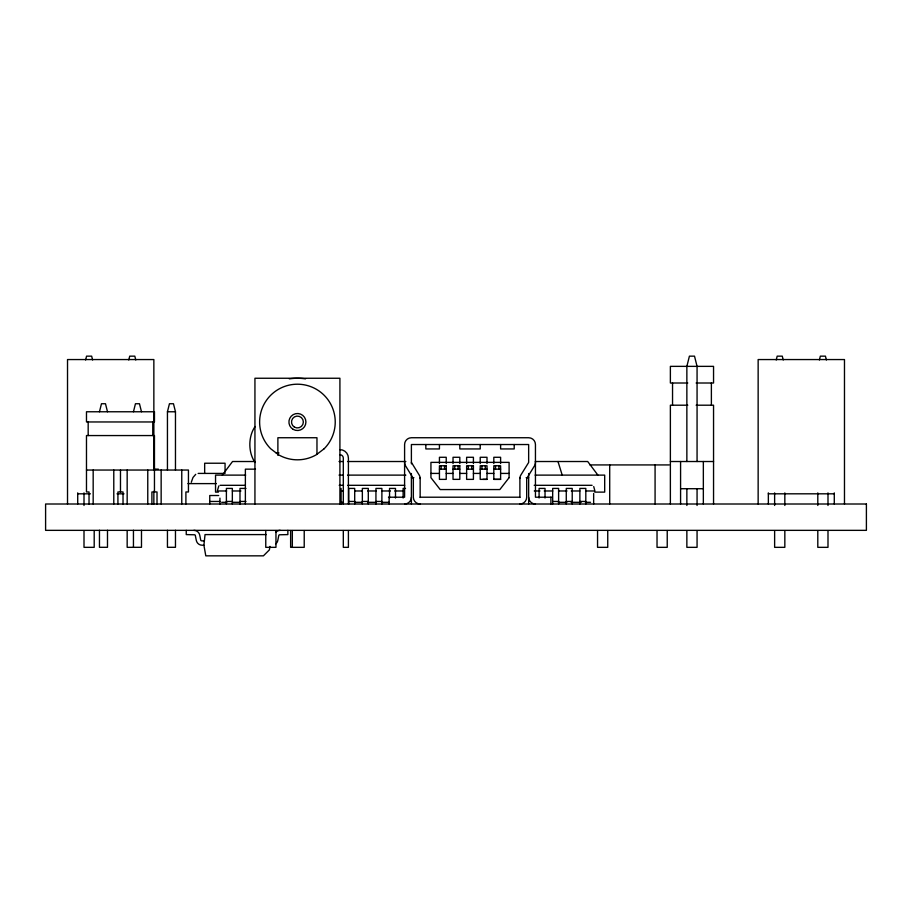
<?xml version="1.0" encoding="UTF-8"?>
<svg xmlns="http://www.w3.org/2000/svg" width="912" height="912" viewBox="0 0 912 912"><rect width="100%" height="100%" fill="white"/><g stroke="black" fill="none" stroke-linecap="round" stroke-linejoin="round"><path stroke-width="1.37" d="M269.986 546.391L269.371 549.89L263.42 555.841L205.793 555.841L203.912 545.216L205.04 534.592L266.224 534.592M191.292 482.266L192.991 477.489L195.715 474.343M85.603 359.989L86.56 356.159L91.656 356.159L92.614 359.989M99.465 411.768L101.471 403.742L105.484 403.742L107.491 411.768M128.763 359.989L129.721 356.159L134.816 356.159L135.774 359.989M133.448 411.768L135.455 403.742L139.468 403.742L141.485 411.768M167.443 470.045L167.443 411.768L169.45 403.742L173.462 403.742L175.469 411.768L175.469 470.045M776.226 359.989L777.184 356.159L782.279 356.159L783.237 359.989M819.386 359.989L820.344 356.159L825.44 356.159L826.397 359.989M222.334 475.118L232.537 461.518L255.166 461.518M218.823 485.925L217.307 490.975L226.678 490.975M482.938 479.359L487.008 479.359L487.008 465.77L480.214 465.77L480.214 479.37L487.008 479.37M493.814 479.37L500.608 479.359L500.608 465.77L493.814 465.77L493.814 479.37L500.608 479.37M687.796 383.006L670.377 383.006L670.377 366.362L713.549 366.362L713.549 383.006L696.13 383.006M687.796 405.202L670.377 405.202L670.377 504.005M696.13 405.202L713.549 405.202L713.549 504.005M167.443 411.768L175.469 411.768M276.188 452.968L279.015 452.968M339.025 461.518L343.288 461.518M347.552 461.518L405.851 461.518M535.241 461.518L587.704 461.518L597.896 475.118M670.377 461.518L713.549 461.518M589.904 464.926L669.18 464.926M154.983 469.156L158.392 469.156M255.485 469.156L245.374 469.156L245.374 504.005M439.436 469.167L446.23 469.167M453.025 469.167L459.819 469.167M466.625 469.167L473.419 469.167M480.214 469.167L487.008 469.167M493.814 469.167L500.608 469.167M86.48 470.045L188.442 470.045L188.442 491.967L185.9 491.967L185.9 504.005M198.155 473.419L225.059 473.419M430.931 473.419L439.436 473.419M446.23 473.419L453.025 473.419M459.819 473.419L466.625 473.419M473.419 473.419L480.214 473.419M487.008 473.419L493.814 473.419M500.608 473.419L509.101 473.419M245.67 475.118L215.54 475.118L215.54 492.115L218.378 492.115M339.047 475.118L343.368 475.118M347.575 475.118L405.851 475.118M535.105 475.118L604.69 475.118L604.69 492.115L594.749 492.115M411.392 477.671L413.888 477.671M526.144 477.671L528.652 477.671M187.952 483.611L216.269 483.611M220.123 485.309L245.271 485.309M339.207 485.309L343.482 485.309M347.746 485.309L404.677 485.309M534.204 485.309L592.082 485.309M245.944 488.422L239.993 488.422L239.993 504.005M405.509 488.422L403.127 488.422L403.127 498.02M680.58 488.718L703.346 488.718M232.366 490.975L240.916 490.975M340.598 490.975L343.448 490.975M354.836 490.975L361.961 490.975M367.661 490.975L376.2 490.975M381.9 490.975L390.439 490.975M394.714 490.975L403.252 490.975M534.272 490.975L539.972 490.975M544.236 490.975L552.786 490.975M558.475 490.975L567.025 490.975M571.3 490.975L579.838 490.975M585.538 490.975L594.909 490.975L593.723 486.575M77.714 493.814L90.425 493.814M116.998 493.814L124.009 493.814M768.349 493.814L834.286 493.814M218.686 495.512L209.76 495.512L209.76 504.005M388.455 497.211L404.597 497.211L404.597 444.532A6.794 6.794 0 0 1 411.392 437.737L528.652 437.737A6.794 6.794 0 0 1 535.447 444.532L535.447 497.211L551.589 497.211M420.147 497.211L519.897 497.211M209.76 501.463L219.952 501.463M226.393 501.452L232.343 501.452M239.993 501.452L245.944 501.452M348.749 501.452L354.7 501.452M362.349 501.452L368.3 501.452M375.938 501.452L381.889 501.452M552.672 501.452L558.623 501.452M566.272 501.452L572.223 501.452M579.872 501.452L585.812 501.452M221.684 502.307L226.814 502.307M232.503 502.307L239.617 502.307M340.655 502.307L343.493 502.307M354.882 502.307L361.996 502.307M367.684 502.307L376.223 502.307M381.911 502.307L389.025 502.307M558.361 502.307L566.899 502.307M571.163 502.307L581.126 502.307M585.401 502.307L590.531 502.307M203.912 540.964L201.37 540.782A1.699 1.699 0 0 1 200.765 540.269L199.785 535.355A5.951 5.951 0 0 0 193.914 530.351M203.912 545.216L202.133 545.216A5.951 5.951 0 0 1 196.262 540.212L195.293 535.298A1.699 1.699 0 0 0 194.689 534.785L186.242 534.592L186.242 530.351M411.392 462.373L419.235 475.118A6.794 6.794 0 0 1 420.147 478.515M557.984 461.518L562.214 475.118M844.478 504.005L844.478 359.556L758.146 359.556L758.146 504.005M834.286 492.879L834.286 504.005M827.993 492.902L827.993 505.465M827.993 530.59L827.993 547.337L817.802 547.337L817.802 530.59M817.802 492.902L817.802 505.465M784.833 492.902L784.833 505.465M784.833 530.59L784.833 547.337L774.63 547.337L774.63 530.59M774.63 492.902L774.63 505.465M768.349 492.879L768.349 504.005M711.383 383.006L711.383 405.202M703.346 461.518L703.346 504.005M697.064 461.518L697.064 366.362L694.511 356.159L689.415 356.159L686.861 366.362L686.861 461.518M697.064 488.718L697.064 505.465M697.064 530.59L697.064 547.337L686.861 547.337L686.861 530.59M686.861 488.718L686.861 505.465M680.58 461.518L680.58 504.005M672.543 383.006L672.543 405.202M667.231 530.567L667.231 547.337L657.028 547.337L657.028 530.567M655.078 464.926L655.078 504.005M609.706 464.926L609.706 504.005M607.745 530.567L607.745 547.337L597.554 547.337L597.554 530.567M593.655 493.438L593.655 504.005M585.812 504.005L585.812 488.422L579.872 488.422L579.872 504.005M572.223 504.005L572.223 488.422L566.272 488.422L566.272 504.005M558.623 504.005L558.623 488.422L552.672 488.422L552.672 504.005M550.905 497.211L550.905 504.005M545.034 498.02L545.034 488.422L539.083 488.422L539.083 498.02M528.652 473.522L528.652 504.005M519.897 477.671L519.897 497.496M514.208 444.532L514.208 448.943L500.608 448.943L500.608 444.543M500.608 463.513L500.608 457.277L493.814 457.277L493.814 463.524M498.91 465.77L498.91 469.167M495.512 465.77L495.512 469.167M487.008 463.513L487.008 457.277L480.214 457.277L480.214 463.513M485.309 465.77L485.309 469.167M481.912 465.77L481.912 469.167M480.214 444.532L480.214 448.943L459.819 448.943L459.819 444.532M473.419 463.524L473.419 457.277L466.625 457.277L466.625 463.524M471.721 465.77L471.721 469.167M468.323 465.77L468.323 469.167M459.819 463.513L459.819 457.277L453.025 457.277L453.025 463.513M458.12 465.77L458.12 469.167M454.723 465.77L454.723 469.167M446.23 463.524L446.23 457.277L439.436 457.277L439.436 463.524M444.532 465.77L444.532 469.167M441.134 465.77L441.134 469.167M439.436 444.532L439.436 448.943L425.836 448.943L425.836 444.532M420.147 477.671L420.147 497.496M411.392 463.855L411.392 444.532L528.652 444.532L528.652 462.475L520.809 475.118A6.794 6.794 0 0 0 519.897 478.515M411.392 473.522L411.392 504.005M395.489 498.02L395.489 488.422L389.538 488.422L389.538 498.02M389.128 497.211L389.128 504.005M381.889 504.005L381.889 488.422L375.938 488.422L375.938 504.005M368.3 504.005L368.3 488.422L362.349 488.422L362.349 504.005M354.7 504.005L354.7 488.422L348.749 488.422L348.749 504.005M348.407 504.005L348.407 458.12A8.493 8.493 0 0 0 339.914 449.627M348.407 530.567L348.407 547.337L343.311 547.337L343.311 530.567M343.311 504.005L343.311 458.12A3.397 3.397 0 0 0 339.914 454.723M341.099 488.422L341.099 504.005M339.914 504.005L339.914 378.252L254.938 378.252L254.938 504.005M316.966 454.153L316.966 437.737L277.886 437.737L277.886 455.362M304.22 530.567L304.22 547.337L290.632 547.337L290.632 530.567M292.33 530.567L292.33 547.337M287.861 530.351L287.861 534.592L279.425 534.785A1.699 1.699 0 0 0 278.821 535.298L277.841 540.212A5.951 5.951 0 0 1 275.834 543.791M275.96 530.567L275.96 547.337L265.768 547.337L265.768 530.567M232.343 504.005L232.343 488.422L226.393 488.422L226.393 504.005M225.059 472.142L225.059 463.228L204.664 463.228L204.664 473.419M219.952 498.123L219.952 504.005M181.762 470.045L181.762 504.005M175.469 530.282L175.469 547.303L167.443 547.303L167.443 530.282M161.15 470.045L161.15 504.005M157.012 504.005L157.012 491.967L151.905 491.967L151.905 504.005M154.459 491.967L154.459 435.56L86.48 435.56L86.48 491.967L89.034 491.967L89.034 504.005M153.854 470.022L153.854 359.556L67.522 359.556L67.522 504.005M153.854 491.26L153.854 504.005M152.76 421.96L152.76 435.56M147.767 470.045L147.767 504.005M141.485 530.282L141.485 547.303L127.167 547.337L127.167 530.59M133.448 530.282L133.448 547.303M127.167 470.045L127.167 504.005M123.029 504.005L123.029 491.967L117.922 491.967L117.922 504.005M120.475 470.045L120.475 491.967M113.783 470.045L113.783 504.005M107.491 530.282L107.491 547.303L99.465 547.303L99.465 530.282M94.198 530.59L94.198 547.337L84.007 547.337L84.007 530.59M93.172 470.045L93.172 504.005M88.179 421.96L88.179 435.56M84.007 492.902L84.007 505.465M77.714 492.879L77.714 504.005M535.447 504.005A6.794 6.794 0 0 1 528.652 497.211M411.392 497.211A6.794 6.794 0 0 1 404.597 504.005M404.597 462.373A6.794 6.794 0 0 0 405.509 465.77L413.341 478.515L413.341 497.211A6.794 6.794 0 0 0 420.147 504.005M519.897 504.005A6.794 6.794 0 0 0 526.691 497.211L526.691 478.515L534.535 465.77A6.794 6.794 0 0 0 535.447 462.373M275.834 532.255A5.951 5.951 0 0 1 280.189 530.351M289.332 378.856A54.446 54.446 0 0 1 305.52 378.856M255.121 462.555A25.49 18.023 90 0 1 255.121 426.508M153.832 441.864A25.49 18.023 -90 0 1 153.832 447.188M509.101 477.671L499.844 489.562L440.2 489.562L430.931 477.671L430.931 462.373L509.101 462.373L509.101 477.671M324.159 448.75L316.327 454.757A37.814 37.814 0 0 1 278.525 454.757L270.693 448.75A37.814 37.814 0 0 1 270.693 395.272A37.814 37.814 0 0 1 324.159 395.272A37.814 37.814 0 0 1 324.159 448.75M154.459 411.768L86.48 411.768L86.48 421.96L154.459 421.96L154.459 411.768M446.23 465.77L439.436 465.77L439.436 479.37L446.23 479.37L446.23 465.77M459.819 465.77L453.025 465.77L453.025 479.37L459.819 479.359L459.819 465.77M473.419 465.77L466.625 465.77L466.625 479.37L473.419 479.37L473.419 465.77M866.4 504.005L45.6 504.005L45.6 530.351L866.4 530.351L866.4 504.005M293.174 429.37A8.493 8.493 0 0 0 305.919 422.017A8.493 8.493 0 0 0 293.174 414.652A8.493 8.493 0 0 0 293.174 429.37M294.462 427.147A5.928 5.928 0 0 0 303.354 422.017A5.928 5.928 0 0 0 294.462 416.875A5.928 5.928 0 0 0 294.462 427.147"/></g></svg>
